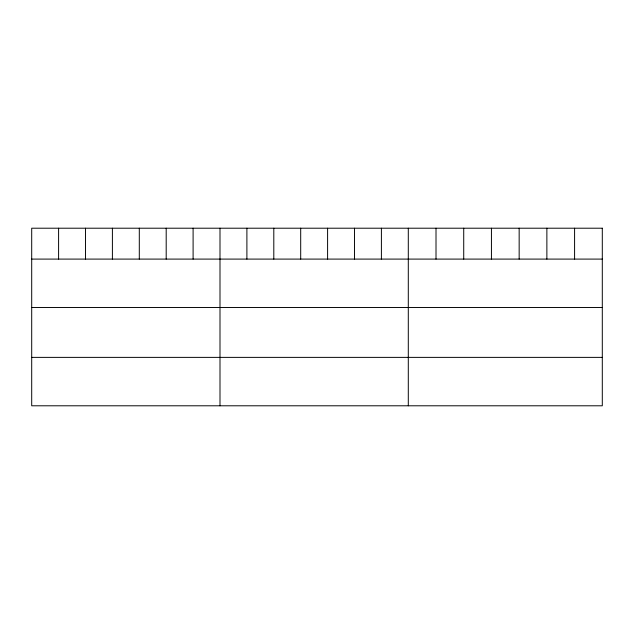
<?xml version="1.0" encoding="UTF-8"?>
<svg xmlns="http://www.w3.org/2000/svg" width="634" height="634" viewBox="0 0 634 634"><rect width="100%" height="100%" fill="white"/><g stroke="black" fill="none" stroke-linecap="round" stroke-linejoin="round"><path stroke-width="0.95" d="M31.7 259.092L602.3 259.092M31.7 307.506L602.3 307.506M31.7 357.378L602.3 357.378M574.586 228.208L574.586 259.092M546.873 228.208L546.873 259.092M519.159 228.208L519.159 259.092M491.437 228.208L491.437 259.092M463.723 228.208L463.723 259.092M436.01 228.208L436.01 259.092M408.296 228.208L408.296 405.792M381.399 228.208L381.399 259.092M354.493 228.208L354.493 259.092M327.596 228.208L327.596 259.092M300.698 228.208L300.698 259.092M273.801 228.208L273.801 259.092M246.895 228.208L246.895 259.092M219.998 228.208L219.998 405.792M193.101 228.208L193.101 259.092M166.195 228.208L166.195 259.092M139.298 228.208L139.298 259.092M112.4 228.208L112.4 259.092M85.503 228.208L85.503 259.092M58.597 228.208L58.597 259.092M602.3 228.208L31.7 228.208L31.7 405.792L602.3 405.792L602.3 228.208"/></g></svg>
